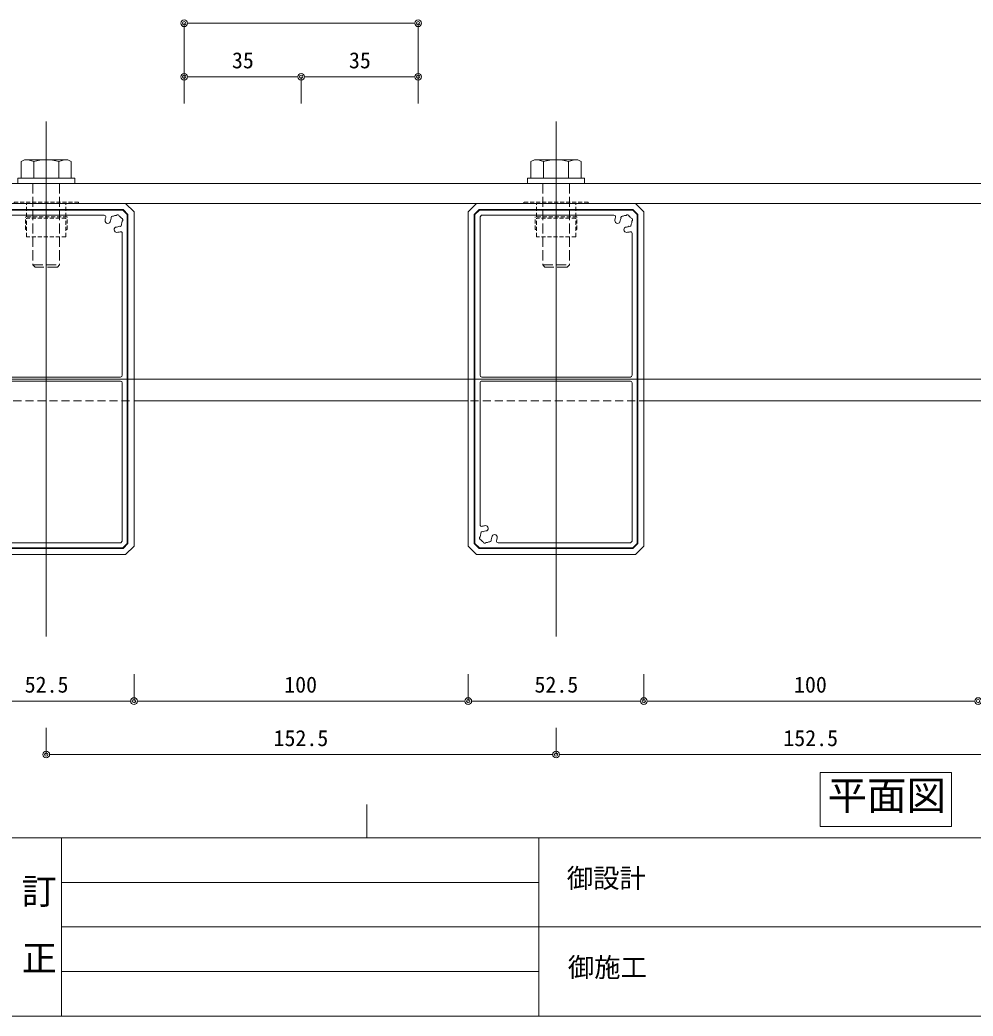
# Model space of a CAD drawing. Units: millimetres on the paper. Extents: x -401 to 401, y -279 to 279.
# Drawn here: x -319 to -176.4, y -278.7 to -129.7 of the extents above; entities that cross this region are included whole.
import ezdxf
from ezdxf.enums import TextEntityAlignment as Align

# ---------------------------------------------------------------- set-up
doc = ezdxf.new("R2010")
doc.units = ezdxf.units.MM
for name, pattern in [('DASHED1', [1.8, 1.2, -0.6]), ('DASHED3', [4, 3, -1]), ('LONG_CHAIN', [21, 18, -1, 1, -1])]:
    doc.linetypes.add(name, pattern=pattern)
for name, color, linetype, lineweight in [('0-0_A-C01-補助線(非印刷)', 4, 'Continuous', 9), ('0-1_0-A01-枠A', 4, 'Continuous', 9), ('0-4_0-A08-芯_他', 4, 'Continuous', 9), ('0-5_A-E01-仕上太線', 4, 'DASHED1', 9), ('0-C_0', 1, 'Continuous', 9), ('0-D_A-B01-文字_タイトル室名', 2, 'Continuous', 9), ('0-E_0-A11-寸法_詳細', 5, 'Continuous', 9), ('1-0_A-C05-見え掛り_細線', 1, 'Continuous', 9), ('1-1_A-D09-金物_鋼材', 4, 'Continuous', 9)]:
    doc.layers.add(name, color=color, linetype=linetype, lineweight=lineweight)
doc.layers.add('0-2_0-A02-枠B', color=6, linetype='Continuous')
doc.styles.add('ＭＳ ゴシック', font='')
doc.styles.get('ＭＳ ゴシック').set_extended_font_data('MS Gothic')

# ---------------------------------------------------------------- blocks, each defined once
blk = doc.blocks.new('_Dot')
at = {"layer": '0-C_0', "color": 7}
blk.add_line((-0.5, 0), (-1, 0), dxfattribs=at)
for radius in [0.5, 0.25]:
    blk.add_circle((0, 0), radius, dxfattribs=at)
blk = doc.blocks.new('HB-1005')
at = {"layer": '0-C_0', "color": 4}
for p, q in [((51.4, 22.75), (8.924, 22.75)), ((51.9, -22.25), (51.9, 22.25)), ((53.1, -22.25), (53.1, 22.25)), ((96.076, -22.75), (53.6, -22.75))]:
    blk.add_line(p, q, dxfattribs=at)
at = {"layer": '0-C_0', "color": 7}
blk.add_lwpolyline([(0, -23.75), (0, 23.75), (2.5, 26.25), (102.5, 26.25), (105, 23.75), (105, -23.75), (102.5, -26.25), (2.5, -26.25)], close=True, dxfattribs=at)
at = {"layer": '0-C_0', "color": 4}
for points in [[(101.754, 24.45), (103.2, 23.004), (103.2, -23.004), (101.754, -24.45), (3.246, -24.45), (1.8, -23.004), (1.8, 23.004), (3.246, 24.45)], [(2, 22.922), (3.328, 24.25), (101.672, 24.25), (103, 22.922), (103, -22.922), (101.672, -24.25), (3.328, -24.25), (2, -22.922)]]:
    blk.add_lwpolyline(points, close=True, dxfattribs=at)
for points in [[(53.6, 22.75), (101.05, 22.75), (101.5, 22.3), (101.5, -17.326)], [(3.5, 17.326), (3.5, -22.3), (3.95, -22.75), (51.4, -22.75)]]:
    blk.add_lwpolyline(points, dxfattribs=at)
for centre, radius, start, end in [((3.851, 21.338), 0.5, 165, 232.97569), ((3.851, 21.338), 0.5, 97.02431, 165), ((5.3, 20.95), 1.75, 180.35889, 209.64111), ((5.3, 20.95), 1.75, 120.35889, 149.64111), ((4.912, 22.399), 0.5, 105, 172.97569), ((4.912, 22.399), 0.5, 37.02431, 105), ((5.3, 20.95), 1.75, 60.35889, 89.64111), ((6.361, 22.011), 0.5, 45, 112.97569), ((6.361, 22.011), 0.5, 337.02431, 45), ((5.3, 20.95), 1.75, 3.28389, 29.64111), ((7.846, 21.096), 0.8, 183.28389, 273.28389), ((7.846, 21.096), 0.8, 273.28389, 3.28389), ((8.924, 22.25), 0.5, 144.86726, 199.73451), ((5.3, 20.95), 3.35, 3.28389, 19.73451), ((8.924, 22.25), 0.5, 90, 144.86726), ((51.4, 22.25), 0.5, 0, 90), ((53.6, 22.25), 0.5, 90, 180), ((4.239, 19.889), 0.5, 157.02431, 225), ((4.239, 19.889), 0.5, 225, 292.97569), ((5.3, 20.95), 1.75, 240.35889, 266.71611), ((5.154, 18.404), 0.8, 266.71611, 356.71611), ((5.154, 18.404), 0.8, 356.71611, 86.71611), ((4, 17.326), 0.5, 125.13274, 180), ((4, 17.326), 0.5, 70.26549, 125.13274), ((5.3, 20.95), 3.35, 250.26549, 266.71611), ((99.846, -18.404), 0.8, 86.71611, 176.71611), ((99.7, -20.95), 3.35, 70.26549, 86.71611), ((101, -17.326), 0.5, 250.26549, 305.13274), ((101, -17.326), 0.5, 305.13274, 0), ((97.154, -21.096), 0.8, 93.28389, 183.28389), ((97.154, -21.096), 0.8, 3.28389, 93.28389), ((99.846, -18.404), 0.8, 176.71611, 266.71611), ((99.7, -20.95), 1.75, 60.35889, 86.71611), ((100.761, -19.889), 0.5, 45, 112.97569), ((100.761, -19.889), 0.5, 337.02431, 45), ((99.7, -20.95), 1.75, 0.35889, 29.64111), ((51.4, -22.25), 0.5, 270, 0), ((53.6, -22.25), 0.5, 180, 270), ((96.076, -22.25), 0.5, 270, 324.86726), ((99.7, -20.95), 3.35, 183.28389, 199.73451), ((96.076, -22.25), 0.5, 324.86726, 19.73451), ((99.7, -20.95), 1.75, 183.28389, 209.64111), ((98.639, -22.011), 0.5, 157.02431, 225), ((98.639, -22.011), 0.5, 225, 292.97569), ((99.7, -20.95), 1.75, 240.35889, 269.64111), ((100.088, -22.399), 0.5, 217.02431, 285), ((100.088, -22.399), 0.5, 285, 352.97569), ((99.7, -20.95), 1.75, 300.35889, 329.64111), ((101.149, -21.338), 0.5, 277.02431, 345), ((101.149, -21.338), 0.5, 345, 52.97569)]:
    blk.add_arc(centre, radius, start, end, dxfattribs=at)
blk = doc.blocks.new('インプルナットM8＋ボルト')
at = {"layer": '0-C_0', "linetype": 'LONG_CHAIN'}
blk.add_line((0, -32.522), (0, 12.1), dxfattribs=at)
at = {"layer": '0-C_0', "color": 7, "linetype": 'DASHED3'}
for p, q in [((-4, 0), (-4, -24.323)), ((4, 0), (4, -24.323)), ((-4, -24.323), (-3.323, -25)), ((-4, -24.323), (4, -24.323)), ((3.323, -25), (-3.323, -25)), ((3.323, -25), (4, -24.323))]:
    blk.add_line(p, q, dxfattribs=at)
at = {"layer": '1-1_A-D09-金物_鋼材', "color": 3}
for p, q in [((-6.495, 7.1), (-7.5, 6.52)), ((-7.5, 6.52), (-7.5, 1.6)), ((-6.495, 7.1), (6.495, 7.1)), ((-3.75, 6.52), (-3.75, 1.6)), ((3.75, 6.52), (3.75, 1.6)), ((6.495, 7.1), (7.5, 6.52)), ((7.5, 6.52), (7.5, 1.6)), ((-8.5, 1.6), (8.5, 1.6)), ((-8.5, 1.6), (-8.5, 0)), ((-8.5, 0), (8.5, 0)), ((8.5, 1.6), (8.5, 0))]:
    blk.add_line(p, q, dxfattribs=at)
at = {"layer": '1-1_A-D09-金物_鋼材', "linetype": 'DASHED1'}
for p, q in [((-9.625, -6), (-9.625, -5.625)), ((9.625, -5.625), (-9.625, -5.625)), ((9.625, -6), (9.625, -5.625)), ((9.625, -6), (-9.625, -6)), ((-5.875, -10), (-5.875, -6)), ((5.875, -10), (5.875, -6)), ((-6.25, -13.75), (-6.25, -10)), ((-5.875, -16), (-5.875, -10.375)), ((5.875, -10.375), (-5.875, -10.375)), ((5.875, -16), (5.875, -10.375)), ((-5.875, -13.75), (-6.25, -13.75)), ((6.25, -13.75), (5.875, -13.75)), ((5.875, -16), (-5.875, -16))]:
    blk.add_line(p, q, dxfattribs=at)
blk.add_lwpolyline([(6.25, -13.75), (6.25, -10), (-6.25, -10)], dxfattribs=at)
at = {"layer": '1-1_A-D09-金物_鋼材', "color": 3}
for centre, radius, start, end in [((-6.495, 0.315), 6.785, 66.13559, 90), ((0, -5.311), 12.411, 72.41246, 107.58754), ((6.495, 0.315), 6.785, 90, 113.86441)]:
    blk.add_arc(centre, radius, start, end, dxfattribs=at)
blk = doc.blocks.new('G$C0C4ABAAB')
at = {"layer": '0-4_0-A08-芯_他'}
blk.add_line((0, -129.554), (0, 24.554), dxfattribs=at)
at = {"layer": '0-5_A-E01-仕上太線', "rotation": 270}
blk.add_blockref('HB-1005', (0, 0), dxfattribs=at)
at = {"layer": '1-1_A-D09-金物_鋼材'}
blk.add_blockref('インプルナットM8＋ボルト', (0, 6), dxfattribs=at)

msp = doc.modelspace()

# ---------------------------------------------------------------- linework, layer by layer
at = {"layer": '0-0_A-C01-補助線(非印刷)'}
msp.add_line((-267.111, -252), (-267.111, -247), dxfattribs=at)
at = {"layer": '0-1_0-A01-枠A'}
for p, q in [((-400.667, -252), (345.987, -252)), ((-312.792, -252), (-312.792, -278.667)), ((-241.361, -252), (-241.361, -265.333)), ((-312.792, -258.667), (-241.361, -258.667)), ((-312.792, -265.333), (-241.361, -265.333)), ((-241.361, -265.333), (-241.361, -278.667)), ((-241.361, -265.333), (-75.672, -265.333)), ((-312.792, -272), (-241.361, -272)), ((-400.667, -278.667), (345.987, -278.667))]:
    msp.add_line(p, q, dxfattribs=at)
at = {"layer": '0-4_0-A08-芯_他'}
msp.add_line((-39.512, -183.382), (-358.532, -183.382), dxfattribs=at)
at = {"layer": '0-5_A-E01-仕上太線'}
msp.add_line((-327.178, -157.132), (2.072, -157.132), dxfattribs=at)
msp.add_lwpolyline([(-327.178, -186.632), (2.072, -186.632), (2.072, -154.132), (-327.178, -154.132)], close=True, dxfattribs=at)
at = {"layer": '0-D_A-B01-文字_タイトル室名'}
msp.add_lwpolyline([(-199.315, -242.258), (-199.315, -250.319), (-179.673, -250.319), (-179.673, -242.258)], close=True, dxfattribs=at)
at = {"layer": '0-E_0-A11-寸法_詳細'}
for p, q in [((-294.428, -142.174), (-294.428, -130.174)), ((-293.428, -130.174), (-260.428, -130.174)), ((-259.428, -142.174), (-259.428, -130.174)), ((-294.428, -142.174), (-294.428, -138.174)), ((-293.428, -138.174), (-277.928, -138.174)), ((-276.928, -142.174), (-276.928, -138.174)), ((-276.928, -142.174), (-276.928, -138.174)), ((-275.928, -138.174), (-260.428, -138.174)), ((-259.428, -142.174), (-259.428, -138.174)), ((-301.928, -227.548), (-301.928, -231.548)), ((-301.928, -227.548), (-301.928, -231.548)), ((-251.928, -227.548), (-251.928, -231.548)), ((-251.928, -227.548), (-251.928, -231.548)), ((-251.928, -227.548), (-251.928, -231.548)), ((-225.678, -227.548), (-225.678, -231.548)), ((-225.678, -227.548), (-225.678, -231.548)), ((-225.678, -227.548), (-225.678, -231.548)), ((-327.178, -231.548), (-302.928, -231.548)), ((-300.928, -231.548), (-252.928, -231.548)), ((-250.928, -231.548), (-226.678, -231.548)), ((-250.928, -231.548), (-226.678, -231.548)), ((-224.678, -231.548), (-176.678, -231.548)), ((-315.053, -235.548), (-315.053, -239.548)), ((-238.803, -235.548), (-238.803, -239.548)), ((-238.803, -235.548), (-238.803, -239.548)), ((-314.053, -239.548), (-239.803, -239.548)), ((-237.803, -239.548), (-163.553, -239.548))]:
    msp.add_line(p, q, dxfattribs=at)
at = {"layer": '1-0_A-C05-見え掛り_細線'}
for p, q in [((-327.178, -157.132), (2.072, -157.132)), ((-301.928, -186.632), (-251.928, -186.632)), ((-225.678, -186.632), (-175.678, -186.632))]:
    msp.add_line(p, q, dxfattribs=at)
msp.add_lwpolyline([(2.072, -161.632), (2.072, -154.132), (-327.178, -154.132), (-327.178, -161.632)], dxfattribs=at)

# ---------------------------------------------------------------- block references
at = {"layer": '0-5_A-E01-仕上太線', "xscale": 0.5, "yscale": 0.5}
for p in [(-315.053, -157.132), (-238.803, -157.132)]:
    msp.add_blockref('G$C0C4ABAAB', p, dxfattribs=at)
at = {"layer": '0-E_0-A11-寸法_詳細', "rotation": 180}
for p in [(-294.428, -130.174), (-294.428, -138.174), (-276.928, -138.174), (-301.928, -231.548), (-251.928, -231.548), (-251.928, -231.548), (-225.678, -231.548), (-315.053, -239.548), (-238.803, -239.548)]:
    msp.add_blockref('_Dot', p, dxfattribs=at)
at = {"layer": '0-E_0-A11-寸法_詳細'}
for p in [(-259.428, -130.174), (-276.928, -138.174), (-259.428, -138.174), (-301.928, -231.548), (-251.928, -231.548), (-225.678, -231.548), (-225.678, -231.548), (-175.678, -231.548), (-238.803, -239.548)]:
    msp.add_blockref('_Dot', p, dxfattribs=at)

# ---------------------------------------------------------------- texts
at = {"layer": '0-2_0-A02-枠B', "style": 'ＭＳ ゴシック'}
for s, height, p in [('御設計', 2.889, (-237.194, -260.361)), ('訂', 3.849, (-318.725, -263.073)), ('正', 3.849, (-318.725, -273.073)), ('御施工', 2.889, (-237.036, -273.694))]:
    msp.add_text(s, height=height, dxfattribs=at).set_placement(p, align=Align.BOTTOM_LEFT)
at = {"layer": '0-D_A-B01-文字_タイトル室名', "style": 'ＭＳ ゴシック'}
msp.add_text('平面図', height=4.333, dxfattribs=at).set_placement((-198.197, -249.142), align=Align.BOTTOM_LEFT)
at = {"layer": '0-E_0-A11-寸法_詳細', "style": 'ＭＳ ゴシック'}
for s, p in [('35', (-287.278, -137.637)), ('35', (-269.778, -137.637)), ('52.5', (-318.278, -231.011)), ('100', (-279.461, -231.011)), ('52.5', (-242.028, -231.011)), ('52.5', (-242.028, -231.011)), ('100', (-203.211, -231.011)), ('152.5', (-281.055, -239.011)), ('152.5', (-204.805, -239.011))]:
    msp.add_text(s, height=2.405, dxfattribs=at).set_placement(p, align=Align.BOTTOM_LEFT)

doc.saveas('drawing.dxf')
